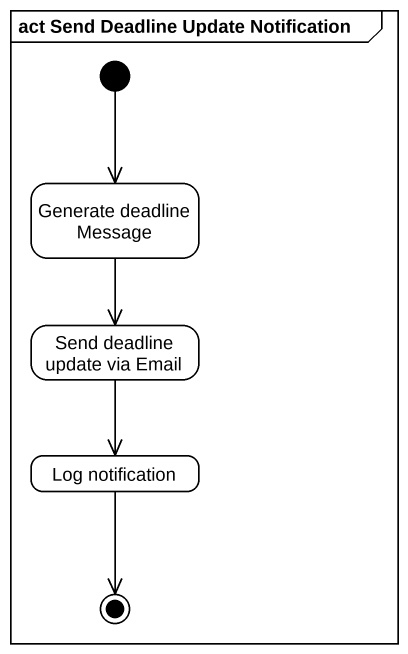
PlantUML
@startuml
mainframe act Send Deadline Update Notification
hide empty description
state "Generate deadline Message" as Generate_deadline_Message
state "Send deadline update via Email" as Send_deadline_update_via
state "Log notification" as Log_notification
[*] --> Generate_deadline_Message
Generate_deadline_Message --> Send_deadline_update_via
Send_deadline_update_via --> Log_notification
Log_notification --> [*]
@enduml
